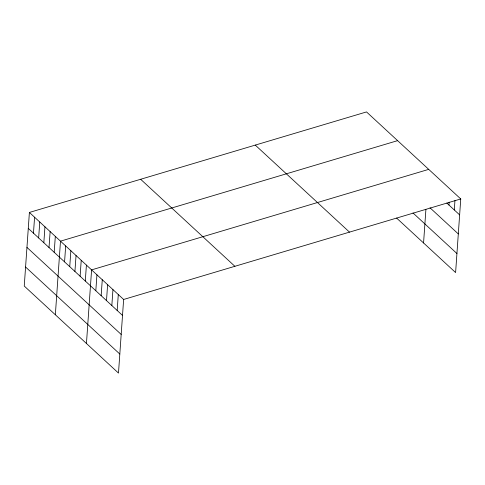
<?xml version="1.0" encoding="UTF-8"?>
<svg xmlns="http://www.w3.org/2000/svg" width="485" height="485" viewBox="0 0 485 485"><rect width="100%" height="100%" fill="white"/><g stroke="black" fill="none" stroke-linecap="round" stroke-linejoin="round"><path stroke-width="0.73" d="M29.397 212.442L24.25 286.047L118.485 373.074L123.633 299.469L29.397 212.442L366.514 111.926L460.75 198.953L455.603 272.558L396.615 218.08M33.465 233.164L34.58 217.225M38.648 237.953L39.764 222.015M43.832 242.736L44.947 226.804M49.015 247.526L50.131 231.587M54.199 252.309L55.314 236.377M55.345 314.765L60.492 241.16L397.615 140.644M64.566 261.882L65.675 245.95M69.743 266.671L70.858 250.733M74.926 271.461L76.042 255.522M80.11 276.244L81.225 260.306M85.293 281.033L86.409 265.095M86.445 343.483L91.592 269.878L428.71 169.368M95.818 290.751L96.933 274.813M101.159 295.68L102.274 279.742M106.5 300.615L107.609 284.677M111.835 305.544L112.95 289.606M117.176 310.479L118.291 294.54M423.563 242.967L425.909 209.417M448.958 205.028L449.158 202.13M454.293 209.963L454.954 200.541M123.633 299.469L460.75 198.953M446.818 203.057L459.634 214.891M430.001 207.786L458.307 233.922M412.971 212.927L456.937 253.528M255.268 145.094L349.503 232.127M140.644 179.274L234.879 266.301M28.282 228.38L122.517 315.408M26.954 247.411L121.189 334.438M25.578 267.017L119.813 354.044"/></g></svg>
